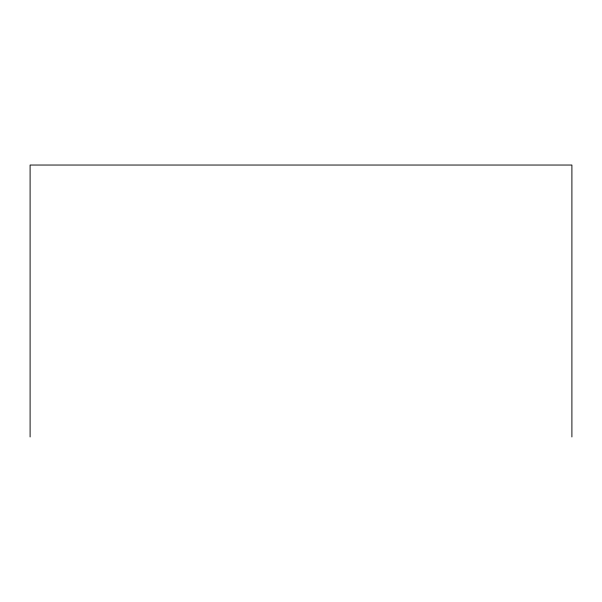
<?xml version="1.0" encoding="UTF-8"?>
<svg xmlns="http://www.w3.org/2000/svg" width="602" height="602" viewBox="0 0 602 602"><rect width="100%" height="100%" fill="white"/><g stroke="black" fill="none" stroke-linecap="round" stroke-linejoin="round"><path stroke-width="0.9" d="M571.9 436.962L571.9 165.038L30.1 165.038L30.1 436.962"/></g></svg>
